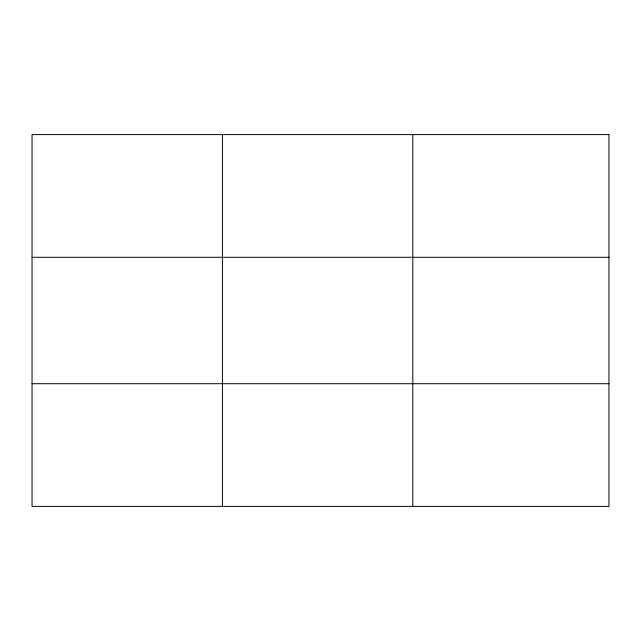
<?xml version="1.0" encoding="UTF-8"?>
<svg xmlns="http://www.w3.org/2000/svg" width="641" height="641" viewBox="0 0 641 641"><rect width="100%" height="100%" fill="white"/><g stroke="black" fill="none" stroke-linecap="round" stroke-linejoin="round"><path stroke-width="0.96" d="M222.427 134.602L222.427 506.398M412.804 134.602L412.804 506.398M32.05 257.297L608.95 257.297M32.05 383.703L608.95 383.703M608.95 134.602L608.95 506.398L32.05 506.398L32.05 134.602L608.95 134.602"/></g></svg>
